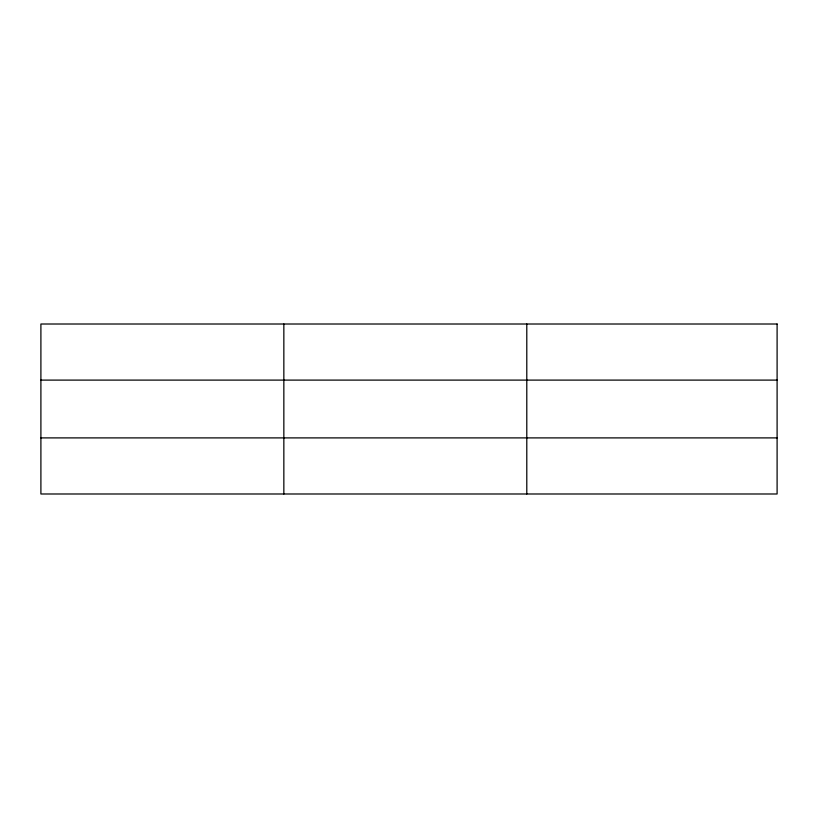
<?xml version="1.0" encoding="UTF-8"?>
<svg xmlns="http://www.w3.org/2000/svg" width="818" height="818" viewBox="0 0 818 818"><rect width="100%" height="100%" fill="white"/><g stroke="black" fill="none" stroke-linecap="round" stroke-linejoin="round"><path stroke-width="1.23" d="M283.846 493.99L283.846 324.01M526.792 493.99L526.792 324.01M40.9 380.104L777.1 380.104M40.9 437.896L777.1 437.896M777.1 324.01L777.1 493.99L40.9 493.99L40.9 324.01L777.1 324.01"/></g></svg>
